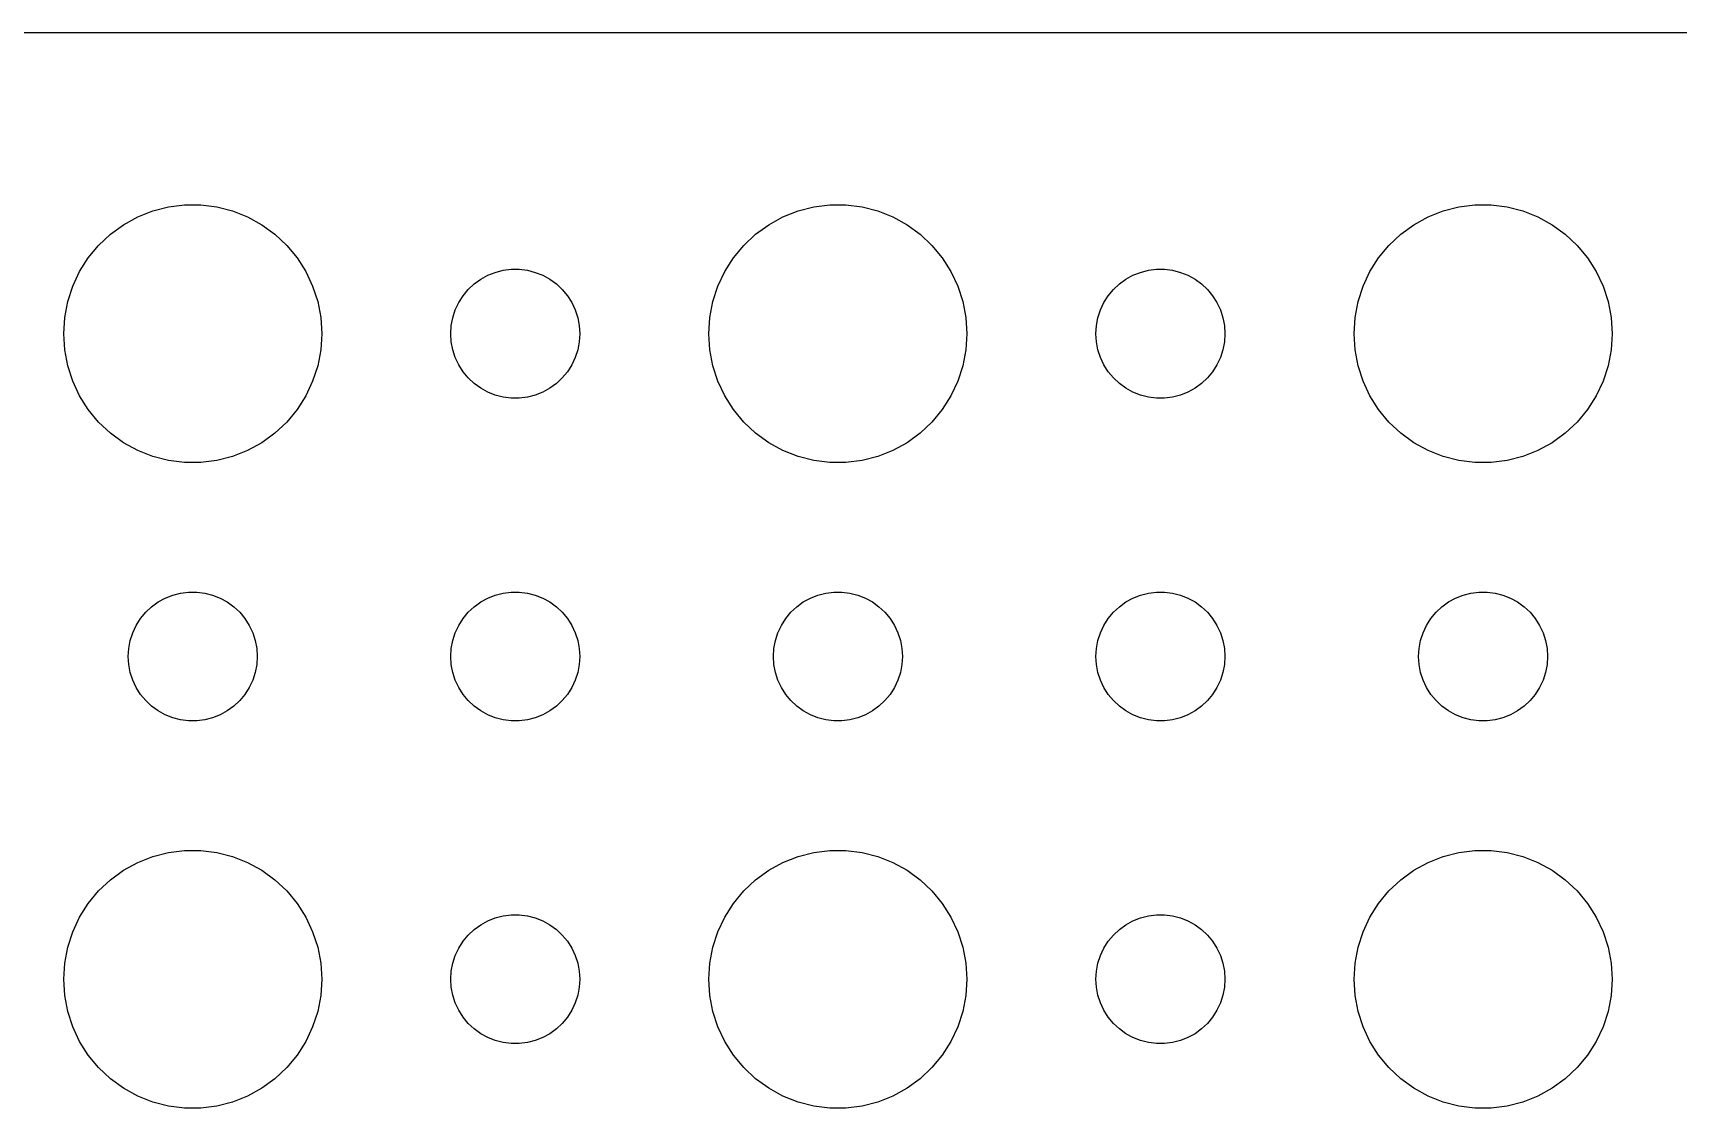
# Model space of a CAD drawing. Header units: metres. Extents: x -150 to 150, y -104 to 104.
# Drawn here: x -116.22 to -77.97, y 79.51 to 104.49 of the extents above; entities that cross this region are included whole.
import ezdxf

# ---------------------------------------------------------------- set-up
doc = ezdxf.new("R2010")
doc.units = ezdxf.units.M

msp = doc.modelspace()

# ---------------------------------------------------------------- linework, layer by layer
for p, q in [((144.814, 104.49), (-144.814, 104.49)), ((-113.777, 100.214), (-113.427, 100.353)), ((-113.427, 100.353), (-113.062, 100.447)), ((-113.062, 100.447), (-112.688, 100.494)), ((-112.688, 100.494), (-112.312, 100.494)), ((-112.312, 100.494), (-111.938, 100.447)), ((-111.938, 100.447), (-111.573, 100.353)), ((-111.573, 100.353), (-111.223, 100.214)), ((-98.7773, 100.214), (-98.427, 100.353)), ((-98.427, 100.353), (-98.0621, 100.447)), ((-98.0621, 100.447), (-97.6884, 100.494)), ((-97.6884, 100.494), (-97.3116, 100.494)), ((-97.3116, 100.494), (-96.9379, 100.447)), ((-96.9379, 100.447), (-96.573, 100.353)), ((-96.573, 100.353), (-96.2227, 100.214)), ((-83.7773, 100.214), (-83.427, 100.353)), ((-83.427, 100.353), (-83.0621, 100.447)), ((-83.0621, 100.447), (-82.6884, 100.494)), ((-82.6884, 100.494), (-82.3116, 100.494)), ((-82.3116, 100.494), (-81.9379, 100.447)), ((-81.9379, 100.447), (-81.573, 100.353)), ((-81.573, 100.353), (-81.2227, 100.214)), ((-114.412, 99.8115), (-114.107, 100.033)), ((-114.107, 100.033), (-113.777, 100.214)), ((-111.223, 100.214), (-110.893, 100.033)), ((-110.893, 100.033), (-110.588, 99.8115)), ((-99.4123, 99.8115), (-99.1075, 100.033)), ((-99.1075, 100.033), (-98.7773, 100.214)), ((-96.2227, 100.214), (-95.8925, 100.033)), ((-95.8925, 100.033), (-95.5877, 99.8115)), ((-84.4123, 99.8115), (-84.1075, 100.033)), ((-84.1075, 100.033), (-83.7773, 100.214)), ((-81.2227, 100.214), (-80.8925, 100.033)), ((-80.8925, 100.033), (-80.5877, 99.8115)), ((-114.927, 99.2634), (-114.687, 99.5536)), ((-114.687, 99.5536), (-114.412, 99.8115)), ((-110.588, 99.8115), (-110.313, 99.5536)), ((-110.313, 99.5536), (-110.073, 99.2634)), ((-99.927, 99.2634), (-99.6869, 99.5536)), ((-99.6869, 99.5536), (-99.4123, 99.8115)), ((-95.5877, 99.8115), (-95.3131, 99.5536)), ((-95.3131, 99.5536), (-95.073, 99.2634)), ((-84.927, 99.2634), (-84.6869, 99.5536)), ((-84.6869, 99.5536), (-84.4123, 99.8115)), ((-80.5877, 99.8115), (-80.3131, 99.5536)), ((-80.3131, 99.5536), (-80.073, 99.2634)), ((-115.129, 98.9453), (-114.927, 99.2634)), ((-110.073, 99.2634), (-109.871, 98.9453)), ((-100.129, 98.9453), (-99.927, 99.2634)), ((-95.073, 99.2634), (-94.8711, 98.9453)), ((-85.1289, 98.9453), (-84.927, 99.2634)), ((-80.073, 99.2634), (-79.8711, 98.9453)), ((-115.289, 98.6044), (-115.129, 98.9453)), ((-109.871, 98.9453), (-109.711, 98.6044)), ((-105.956, 98.6558), (-105.804, 98.7665)), ((-105.804, 98.7665), (-105.639, 98.8572)), ((-105.639, 98.8572), (-105.464, 98.9266)), ((-105.464, 98.9266), (-105.281, 98.9734)), ((-105.281, 98.9734), (-105.094, 98.997)), ((-105.094, 98.997), (-104.906, 98.997)), ((-104.906, 98.997), (-104.719, 98.9734)), ((-104.719, 98.9734), (-104.536, 98.9266)), ((-104.536, 98.9266), (-104.361, 98.8572)), ((-104.361, 98.8572), (-104.196, 98.7665)), ((-104.196, 98.7665), (-104.044, 98.6558)), ((-100.289, 98.6044), (-100.129, 98.9453)), ((-94.8711, 98.9453), (-94.7107, 98.6044)), ((-90.9561, 98.6558), (-90.8037, 98.7665)), ((-90.8037, 98.7665), (-90.6387, 98.8572)), ((-90.6387, 98.8572), (-90.4635, 98.9266)), ((-90.4635, 98.9266), (-90.2811, 98.9734)), ((-90.2811, 98.9734), (-90.0942, 98.997)), ((-90.0942, 98.997), (-89.9058, 98.997)), ((-89.9058, 98.997), (-89.7189, 98.9734)), ((-89.7189, 98.9734), (-89.5365, 98.9266)), ((-89.5365, 98.9266), (-89.3613, 98.8572)), ((-89.3613, 98.8572), (-89.1963, 98.7665)), ((-89.1963, 98.7665), (-89.0439, 98.6558)), ((-85.2893, 98.6044), (-85.1289, 98.9453)), ((-79.8711, 98.9453), (-79.7107, 98.6044)), ((-115.406, 98.2461), (-115.289, 98.6044)), ((-109.711, 98.6044), (-109.594, 98.2461)), ((-106.314, 98.2226), (-106.214, 98.3817)), ((-106.214, 98.3817), (-106.093, 98.5268)), ((-106.093, 98.5268), (-105.956, 98.6558)), ((-104.044, 98.6558), (-103.907, 98.5268)), ((-103.907, 98.5268), (-103.786, 98.3817)), ((-103.786, 98.3817), (-103.686, 98.2226)), ((-100.406, 98.2461), (-100.289, 98.6044)), ((-94.7107, 98.6044), (-94.5943, 98.2461)), ((-91.3145, 98.2226), (-91.2135, 98.3817)), ((-91.2135, 98.3817), (-91.0934, 98.5268)), ((-91.0934, 98.5268), (-90.9561, 98.6558)), ((-89.0439, 98.6558), (-88.9065, 98.5268)), ((-88.9065, 98.5268), (-88.7865, 98.3817)), ((-88.7865, 98.3817), (-88.6855, 98.2226)), ((-85.4057, 98.2461), (-85.2893, 98.6044)), ((-79.7107, 98.6044), (-79.5943, 98.2461)), ((-115.476, 97.876), (-115.406, 98.2461)), ((-109.594, 98.2461), (-109.524, 97.876)), ((-106.453, 97.873), (-106.395, 98.0522)), ((-106.395, 98.0522), (-106.314, 98.2226)), ((-103.686, 98.2226), (-103.605, 98.0522)), ((-103.605, 98.0522), (-103.547, 97.873)), ((-100.476, 97.876), (-100.406, 98.2461)), ((-94.5943, 98.2461), (-94.5237, 97.876)), ((-91.4529, 97.873), (-91.3947, 98.0522)), ((-91.3947, 98.0522), (-91.3145, 98.2226)), ((-88.6855, 98.2226), (-88.6053, 98.0522)), ((-88.6053, 98.0522), (-88.5471, 97.873)), ((-85.4763, 97.876), (-85.4057, 98.2461)), ((-79.5943, 98.2461), (-79.5237, 97.876)), ((-115.5, 97.5), (-115.476, 97.876)), ((-109.524, 97.876), (-109.5, 97.5)), ((-106.5, 97.5), (-106.488, 97.688)), ((-106.488, 97.688), (-106.453, 97.873)), ((-103.547, 97.873), (-103.512, 97.688)), ((-103.512, 97.688), (-103.5, 97.5)), ((-100.5, 97.5), (-100.476, 97.876)), ((-94.5237, 97.876), (-94.5, 97.5)), ((-91.5, 97.5), (-91.4882, 97.688)), ((-91.4882, 97.688), (-91.4529, 97.873)), ((-88.5471, 97.873), (-88.5118, 97.688)), ((-88.5118, 97.688), (-88.5, 97.5)), ((-85.5, 97.5), (-85.4763, 97.876)), ((-79.5237, 97.876), (-79.5, 97.5)), ((-115.476, 97.124), (-115.5, 97.5)), ((-109.5, 97.5), (-109.524, 97.124)), ((-106.488, 97.312), (-106.5, 97.5)), ((-106.453, 97.127), (-106.488, 97.312)), ((-103.512, 97.312), (-103.547, 97.127)), ((-103.5, 97.5), (-103.512, 97.312)), ((-100.476, 97.124), (-100.5, 97.5)), ((-94.5, 97.5), (-94.5237, 97.124)), ((-91.4882, 97.312), (-91.5, 97.5)), ((-91.4529, 97.127), (-91.4882, 97.312)), ((-88.5118, 97.312), (-88.5471, 97.127)), ((-88.5, 97.5), (-88.5118, 97.312)), ((-85.4763, 97.124), (-85.5, 97.5)), ((-79.5, 97.5), (-79.5237, 97.124)), ((-115.406, 96.7539), (-115.476, 97.124)), ((-109.524, 97.124), (-109.594, 96.7539)), ((-106.395, 96.9478), (-106.453, 97.127)), ((-106.314, 96.7774), (-106.395, 96.9478)), ((-106.214, 96.6183), (-106.314, 96.7774)), ((-103.686, 96.7774), (-103.786, 96.6183)), ((-103.605, 96.9478), (-103.686, 96.7774)), ((-103.547, 97.127), (-103.605, 96.9478)), ((-100.406, 96.7539), (-100.476, 97.124)), ((-94.5237, 97.124), (-94.5943, 96.7539)), ((-91.3947, 96.9478), (-91.4529, 97.127)), ((-91.3145, 96.7774), (-91.3947, 96.9478)), ((-91.2135, 96.6183), (-91.3145, 96.7774)), ((-88.6855, 96.7774), (-88.7865, 96.6183)), ((-88.6053, 96.9478), (-88.6855, 96.7774)), ((-88.5471, 97.127), (-88.6053, 96.9478)), ((-85.4057, 96.7539), (-85.4763, 97.124)), ((-79.5237, 97.124), (-79.5943, 96.7539)), ((-115.289, 96.3956), (-115.406, 96.7539)), ((-115.129, 96.0547), (-115.289, 96.3956)), ((-109.711, 96.3956), (-109.871, 96.0547)), ((-109.594, 96.7539), (-109.711, 96.3956)), ((-106.093, 96.4732), (-106.214, 96.6183)), ((-105.956, 96.3442), (-106.093, 96.4732)), ((-103.907, 96.4732), (-104.044, 96.3442)), ((-103.786, 96.6183), (-103.907, 96.4732)), ((-100.289, 96.3956), (-100.406, 96.7539)), ((-100.129, 96.0547), (-100.289, 96.3956)), ((-94.7107, 96.3956), (-94.8711, 96.0547)), ((-94.5943, 96.7539), (-94.7107, 96.3956)), ((-91.0934, 96.4732), (-91.2135, 96.6183)), ((-90.9561, 96.3442), (-91.0934, 96.4732)), ((-88.9065, 96.4732), (-89.0439, 96.3442)), ((-88.7865, 96.6183), (-88.9065, 96.4732)), ((-85.2893, 96.3956), (-85.4057, 96.7539)), ((-85.1289, 96.0547), (-85.2893, 96.3956)), ((-79.7107, 96.3956), (-79.8711, 96.0547)), ((-79.5943, 96.7539), (-79.7107, 96.3956)), ((-114.927, 95.7366), (-115.129, 96.0547)), ((-109.871, 96.0547), (-110.073, 95.7366)), ((-105.804, 96.2335), (-105.956, 96.3442)), ((-105.639, 96.1428), (-105.804, 96.2335)), ((-105.464, 96.0734), (-105.639, 96.1428)), ((-105.281, 96.0266), (-105.464, 96.0734)), ((-105.094, 96.003), (-105.281, 96.0266)), ((-104.719, 96.0266), (-104.906, 96.003)), ((-104.536, 96.0734), (-104.719, 96.0266)), ((-104.361, 96.1428), (-104.536, 96.0734)), ((-104.196, 96.2335), (-104.361, 96.1428)), ((-104.044, 96.3442), (-104.196, 96.2335)), ((-99.927, 95.7366), (-100.129, 96.0547)), ((-94.8711, 96.0547), (-95.073, 95.7366)), ((-90.8037, 96.2335), (-90.9561, 96.3442)), ((-90.6387, 96.1428), (-90.8037, 96.2335)), ((-90.4635, 96.0734), (-90.6387, 96.1428)), ((-90.2811, 96.0266), (-90.4635, 96.0734)), ((-90.0942, 96.003), (-90.2811, 96.0266)), ((-89.7189, 96.0266), (-89.9058, 96.003)), ((-89.5365, 96.0734), (-89.7189, 96.0266)), ((-89.3613, 96.1428), (-89.5365, 96.0734)), ((-89.1963, 96.2335), (-89.3613, 96.1428)), ((-89.0439, 96.3442), (-89.1963, 96.2335)), ((-84.927, 95.7366), (-85.1289, 96.0547)), ((-79.8711, 96.0547), (-80.073, 95.7366)), ((-114.687, 95.4464), (-114.927, 95.7366)), ((-110.073, 95.7366), (-110.313, 95.4464)), ((-104.906, 96.003), (-105.094, 96.003)), ((-99.6869, 95.4464), (-99.927, 95.7366)), ((-95.073, 95.7366), (-95.3131, 95.4464)), ((-89.9058, 96.003), (-90.0942, 96.003)), ((-84.6869, 95.4464), (-84.927, 95.7366)), ((-80.073, 95.7366), (-80.3131, 95.4464)), ((-114.412, 95.1885), (-114.687, 95.4464)), ((-110.313, 95.4464), (-110.588, 95.1885)), ((-99.4123, 95.1885), (-99.6869, 95.4464)), ((-95.3131, 95.4464), (-95.5877, 95.1885)), ((-84.4123, 95.1885), (-84.6869, 95.4464)), ((-80.3131, 95.4464), (-80.5877, 95.1885)), ((-114.107, 94.967), (-114.412, 95.1885)), ((-113.777, 94.7855), (-114.107, 94.967)), ((-110.893, 94.967), (-111.223, 94.7855)), ((-110.588, 95.1885), (-110.893, 94.967)), ((-99.1075, 94.967), (-99.4123, 95.1885)), ((-98.7773, 94.7855), (-99.1075, 94.967)), ((-95.8925, 94.967), (-96.2227, 94.7855)), ((-95.5877, 95.1885), (-95.8925, 94.967)), ((-84.1075, 94.967), (-84.4123, 95.1885)), ((-83.7773, 94.7855), (-84.1075, 94.967)), ((-80.8925, 94.967), (-81.2227, 94.7855)), ((-80.5877, 95.1885), (-80.8925, 94.967)), ((-113.427, 94.6468), (-113.777, 94.7855)), ((-113.062, 94.5531), (-113.427, 94.6468)), ((-112.688, 94.5059), (-113.062, 94.5531)), ((-112.312, 94.5059), (-112.688, 94.5059)), ((-111.938, 94.5531), (-112.312, 94.5059)), ((-111.573, 94.6468), (-111.938, 94.5531)), ((-111.223, 94.7855), (-111.573, 94.6468)), ((-98.427, 94.6468), (-98.7773, 94.7855)), ((-98.0621, 94.5531), (-98.427, 94.6468)), ((-97.6884, 94.5059), (-98.0621, 94.5531)), ((-97.3116, 94.5059), (-97.6884, 94.5059)), ((-96.9379, 94.5531), (-97.3116, 94.5059)), ((-96.573, 94.6468), (-96.9379, 94.5531)), ((-96.2227, 94.7855), (-96.573, 94.6468)), ((-83.427, 94.6468), (-83.7773, 94.7855)), ((-83.0621, 94.5531), (-83.427, 94.6468)), ((-82.6884, 94.5059), (-83.0621, 94.5531)), ((-82.3116, 94.5059), (-82.6884, 94.5059)), ((-81.9379, 94.5531), (-82.3116, 94.5059)), ((-81.573, 94.6468), (-81.9379, 94.5531)), ((-81.2227, 94.7855), (-81.573, 94.6468)), ((-113.139, 91.3572), (-112.964, 91.4266)), ((-112.964, 91.4266), (-112.781, 91.4734)), ((-112.781, 91.4734), (-112.594, 91.497)), ((-112.594, 91.497), (-112.406, 91.497)), ((-112.406, 91.497), (-112.219, 91.4734)), ((-112.219, 91.4734), (-112.036, 91.4266)), ((-112.036, 91.4266), (-111.861, 91.3572)), ((-105.639, 91.3572), (-105.464, 91.4266)), ((-105.464, 91.4266), (-105.281, 91.4734)), ((-105.281, 91.4734), (-105.094, 91.497)), ((-105.094, 91.497), (-104.906, 91.497)), ((-104.906, 91.497), (-104.719, 91.4734)), ((-104.719, 91.4734), (-104.536, 91.4266)), ((-104.536, 91.4266), (-104.361, 91.3572)), ((-98.1387, 91.3572), (-97.9635, 91.4266)), ((-97.9635, 91.4266), (-97.7811, 91.4734)), ((-97.7811, 91.4734), (-97.5942, 91.497)), ((-97.5942, 91.497), (-97.4058, 91.497)), ((-97.4058, 91.497), (-97.2189, 91.4734)), ((-97.2189, 91.4734), (-97.0365, 91.4266)), ((-97.0365, 91.4266), (-96.8613, 91.3572)), ((-90.6387, 91.3572), (-90.4635, 91.4266)), ((-90.4635, 91.4266), (-90.2811, 91.4734)), ((-90.2811, 91.4734), (-90.0942, 91.497)), ((-90.0942, 91.497), (-89.9058, 91.497)), ((-89.9058, 91.497), (-89.7189, 91.4734)), ((-89.7189, 91.4734), (-89.5365, 91.4266)), ((-89.5365, 91.4266), (-89.3613, 91.3572)), ((-83.1387, 91.3572), (-82.9635, 91.4266)), ((-82.9635, 91.4266), (-82.7811, 91.4734)), ((-82.7811, 91.4734), (-82.5942, 91.497)), ((-82.5942, 91.497), (-82.4058, 91.497)), ((-82.4058, 91.497), (-82.2189, 91.4734)), ((-82.2189, 91.4734), (-82.0365, 91.4266)), ((-82.0365, 91.4266), (-81.8613, 91.3572)), ((-113.593, 91.0268), (-113.456, 91.1558)), ((-113.456, 91.1558), (-113.304, 91.2665)), ((-113.304, 91.2665), (-113.139, 91.3572)), ((-111.861, 91.3572), (-111.696, 91.2665)), ((-111.696, 91.2665), (-111.544, 91.1558)), ((-111.544, 91.1558), (-111.407, 91.0268)), ((-106.093, 91.0268), (-105.956, 91.1558)), ((-105.956, 91.1558), (-105.804, 91.2665)), ((-105.804, 91.2665), (-105.639, 91.3572)), ((-104.361, 91.3572), (-104.196, 91.2665)), ((-104.196, 91.2665), (-104.044, 91.1558)), ((-104.044, 91.1558), (-103.907, 91.0268)), ((-98.5934, 91.0268), (-98.4561, 91.1558)), ((-98.4561, 91.1558), (-98.3037, 91.2665)), ((-98.3037, 91.2665), (-98.1387, 91.3572)), ((-96.8613, 91.3572), (-96.6963, 91.2665)), ((-96.6963, 91.2665), (-96.5439, 91.1558)), ((-96.5439, 91.1558), (-96.4065, 91.0268)), ((-91.0934, 91.0268), (-90.9561, 91.1558)), ((-90.9561, 91.1558), (-90.8037, 91.2665)), ((-90.8037, 91.2665), (-90.6387, 91.3572)), ((-89.3613, 91.3572), (-89.1963, 91.2665)), ((-89.1963, 91.2665), (-89.0439, 91.1558)), ((-89.0439, 91.1558), (-88.9065, 91.0268)), ((-83.5934, 91.0268), (-83.4561, 91.1558)), ((-83.4561, 91.1558), (-83.3037, 91.2665)), ((-83.3037, 91.2665), (-83.1387, 91.3572)), ((-81.8613, 91.3572), (-81.6963, 91.2665)), ((-81.6963, 91.2665), (-81.5439, 91.1558)), ((-81.5439, 91.1558), (-81.4065, 91.0268)), ((-113.895, 90.5522), (-113.814, 90.7226)), ((-113.814, 90.7226), (-113.714, 90.8817)), ((-113.714, 90.8817), (-113.593, 91.0268)), ((-111.407, 91.0268), (-111.286, 90.8817)), ((-111.286, 90.8817), (-111.186, 90.7226)), ((-111.186, 90.7226), (-111.105, 90.5522)), ((-106.395, 90.5522), (-106.314, 90.7226)), ((-106.314, 90.7226), (-106.214, 90.8817)), ((-106.214, 90.8817), (-106.093, 91.0268)), ((-103.907, 91.0268), (-103.786, 90.8817)), ((-103.786, 90.8817), (-103.686, 90.7226)), ((-103.686, 90.7226), (-103.605, 90.5522)), ((-98.8947, 90.5522), (-98.8145, 90.7226)), ((-98.8145, 90.7226), (-98.7135, 90.8817)), ((-98.7135, 90.8817), (-98.5934, 91.0268)), ((-96.4065, 91.0268), (-96.2865, 90.8817)), ((-96.2865, 90.8817), (-96.1855, 90.7226)), ((-96.1855, 90.7226), (-96.1053, 90.5522)), ((-91.3947, 90.5522), (-91.3145, 90.7226)), ((-91.3145, 90.7226), (-91.2135, 90.8817)), ((-91.2135, 90.8817), (-91.0934, 91.0268)), ((-88.9065, 91.0268), (-88.7865, 90.8817)), ((-88.7865, 90.8817), (-88.6855, 90.7226)), ((-88.6855, 90.7226), (-88.6053, 90.5522)), ((-83.8947, 90.5522), (-83.8145, 90.7226)), ((-83.8145, 90.7226), (-83.7135, 90.8817)), ((-83.7135, 90.8817), (-83.5934, 91.0268)), ((-81.4065, 91.0268), (-81.2865, 90.8817)), ((-81.2865, 90.8817), (-81.1855, 90.7226)), ((-81.1855, 90.7226), (-81.1053, 90.5522)), ((-113.988, 90.188), (-113.953, 90.373)), ((-113.953, 90.373), (-113.895, 90.5522)), ((-111.105, 90.5522), (-111.047, 90.373)), ((-111.047, 90.373), (-111.012, 90.188)), ((-106.488, 90.188), (-106.453, 90.373)), ((-106.453, 90.373), (-106.395, 90.5522)), ((-103.605, 90.5522), (-103.547, 90.373)), ((-103.547, 90.373), (-103.512, 90.188)), ((-98.9882, 90.188), (-98.9529, 90.373)), ((-98.9529, 90.373), (-98.8947, 90.5522)), ((-96.1053, 90.5522), (-96.0471, 90.373)), ((-96.0471, 90.373), (-96.0118, 90.188)), ((-91.4882, 90.188), (-91.4529, 90.373)), ((-91.4529, 90.373), (-91.3947, 90.5522)), ((-88.6053, 90.5522), (-88.5471, 90.373)), ((-88.5471, 90.373), (-88.5118, 90.188)), ((-83.9882, 90.188), (-83.9529, 90.373)), ((-83.9529, 90.373), (-83.8947, 90.5522)), ((-81.1053, 90.5522), (-81.0471, 90.373)), ((-81.0471, 90.373), (-81.0118, 90.188)), ((-114, 90), (-113.988, 90.188)), ((-113.988, 89.812), (-114, 90)), ((-111.012, 90.188), (-111, 90)), ((-111, 90), (-111.012, 89.812)), ((-106.5, 90), (-106.488, 90.188)), ((-106.488, 89.812), (-106.5, 90)), ((-103.512, 90.188), (-103.5, 90)), ((-103.5, 90), (-103.512, 89.812)), ((-99, 90), (-98.9882, 90.188)), ((-98.9882, 89.812), (-99, 90)), ((-96.0118, 90.188), (-96, 90)), ((-96, 90), (-96.0118, 89.812)), ((-91.5, 90), (-91.4882, 90.188)), ((-91.4882, 89.812), (-91.5, 90)), ((-88.5118, 90.188), (-88.5, 90)), ((-88.5, 90), (-88.5118, 89.812)), ((-84, 90), (-83.9882, 90.188)), ((-83.9882, 89.812), (-84, 90)), ((-81.0118, 90.188), (-81, 90)), ((-81, 90), (-81.0118, 89.812)), ((-113.953, 89.627), (-113.988, 89.812)), ((-113.895, 89.4478), (-113.953, 89.627)), ((-111.047, 89.627), (-111.105, 89.4478)), ((-111.012, 89.812), (-111.047, 89.627)), ((-106.453, 89.627), (-106.488, 89.812)), ((-106.395, 89.4478), (-106.453, 89.627)), ((-103.547, 89.627), (-103.605, 89.4478)), ((-103.512, 89.812), (-103.547, 89.627)), ((-98.9529, 89.627), (-98.9882, 89.812)), ((-98.8947, 89.4478), (-98.9529, 89.627)), ((-96.0471, 89.627), (-96.1053, 89.4478)), ((-96.0118, 89.812), (-96.0471, 89.627)), ((-91.4529, 89.627), (-91.4882, 89.812)), ((-91.3947, 89.4478), (-91.4529, 89.627)), ((-88.5471, 89.627), (-88.6053, 89.4478)), ((-88.5118, 89.812), (-88.5471, 89.627)), ((-83.9529, 89.627), (-83.9882, 89.812)), ((-83.8947, 89.4478), (-83.9529, 89.627)), ((-81.0471, 89.627), (-81.1053, 89.4478)), ((-81.0118, 89.812), (-81.0471, 89.627)), ((-113.814, 89.2774), (-113.895, 89.4478)), ((-113.714, 89.1183), (-113.814, 89.2774)), ((-111.186, 89.2774), (-111.286, 89.1183)), ((-111.105, 89.4478), (-111.186, 89.2774)), ((-106.314, 89.2774), (-106.395, 89.4478)), ((-106.214, 89.1183), (-106.314, 89.2774)), ((-103.686, 89.2774), (-103.786, 89.1183)), ((-103.605, 89.4478), (-103.686, 89.2774)), ((-98.8145, 89.2774), (-98.8947, 89.4478)), ((-98.7135, 89.1183), (-98.8145, 89.2774)), ((-96.1855, 89.2774), (-96.2865, 89.1183)), ((-96.1053, 89.4478), (-96.1855, 89.2774)), ((-91.3145, 89.2774), (-91.3947, 89.4478)), ((-91.2135, 89.1183), (-91.3145, 89.2774)), ((-88.6855, 89.2774), (-88.7865, 89.1183)), ((-88.6053, 89.4478), (-88.6855, 89.2774)), ((-83.8145, 89.2774), (-83.8947, 89.4478)), ((-83.7135, 89.1183), (-83.8145, 89.2774)), ((-81.1855, 89.2774), (-81.2865, 89.1183)), ((-81.1053, 89.4478), (-81.1855, 89.2774)), ((-113.593, 88.9732), (-113.714, 89.1183)), ((-113.456, 88.8442), (-113.593, 88.9732)), ((-113.304, 88.7335), (-113.456, 88.8442)), ((-111.544, 88.8442), (-111.696, 88.7335)), ((-111.407, 88.9732), (-111.544, 88.8442)), ((-111.286, 89.1183), (-111.407, 88.9732)), ((-106.093, 88.9732), (-106.214, 89.1183)), ((-105.956, 88.8442), (-106.093, 88.9732)), ((-105.804, 88.7335), (-105.956, 88.8442)), ((-104.044, 88.8442), (-104.196, 88.7335)), ((-103.907, 88.9732), (-104.044, 88.8442)), ((-103.786, 89.1183), (-103.907, 88.9732)), ((-98.5934, 88.9732), (-98.7135, 89.1183)), ((-98.4561, 88.8442), (-98.5934, 88.9732)), ((-98.3037, 88.7335), (-98.4561, 88.8442)), ((-96.5439, 88.8442), (-96.6963, 88.7335)), ((-96.4065, 88.9732), (-96.5439, 88.8442)), ((-96.2865, 89.1183), (-96.4065, 88.9732)), ((-91.0934, 88.9732), (-91.2135, 89.1183)), ((-90.9561, 88.8442), (-91.0934, 88.9732)), ((-90.8037, 88.7335), (-90.9561, 88.8442)), ((-89.0439, 88.8442), (-89.1963, 88.7335)), ((-88.9065, 88.9732), (-89.0439, 88.8442)), ((-88.7865, 89.1183), (-88.9065, 88.9732)), ((-83.5934, 88.9732), (-83.7135, 89.1183)), ((-83.4561, 88.8442), (-83.5934, 88.9732)), ((-83.3037, 88.7335), (-83.4561, 88.8442)), ((-81.5439, 88.8442), (-81.6963, 88.7335)), ((-81.4065, 88.9732), (-81.5439, 88.8442)), ((-81.2865, 89.1183), (-81.4065, 88.9732)), ((-113.139, 88.6428), (-113.304, 88.7335)), ((-112.964, 88.5734), (-113.139, 88.6428)), ((-112.781, 88.5266), (-112.964, 88.5734)), ((-112.594, 88.503), (-112.781, 88.5266)), ((-112.406, 88.503), (-112.594, 88.503)), ((-112.219, 88.5266), (-112.406, 88.503)), ((-112.036, 88.5734), (-112.219, 88.5266)), ((-111.861, 88.6428), (-112.036, 88.5734)), ((-111.696, 88.7335), (-111.861, 88.6428)), ((-105.639, 88.6428), (-105.804, 88.7335)), ((-105.464, 88.5734), (-105.639, 88.6428)), ((-105.281, 88.5266), (-105.464, 88.5734)), ((-105.094, 88.503), (-105.281, 88.5266)), ((-104.906, 88.503), (-105.094, 88.503)), ((-104.719, 88.5266), (-104.906, 88.503)), ((-104.536, 88.5734), (-104.719, 88.5266)), ((-104.361, 88.6428), (-104.536, 88.5734)), ((-104.196, 88.7335), (-104.361, 88.6428)), ((-98.1387, 88.6428), (-98.3037, 88.7335)), ((-97.9635, 88.5734), (-98.1387, 88.6428)), ((-97.7811, 88.5266), (-97.9635, 88.5734)), ((-97.5942, 88.503), (-97.7811, 88.5266)), ((-97.4058, 88.503), (-97.5942, 88.503)), ((-97.2189, 88.5266), (-97.4058, 88.503)), ((-97.0365, 88.5734), (-97.2189, 88.5266)), ((-96.8613, 88.6428), (-97.0365, 88.5734)), ((-96.6963, 88.7335), (-96.8613, 88.6428)), ((-90.6387, 88.6428), (-90.8037, 88.7335)), ((-90.4635, 88.5734), (-90.6387, 88.6428)), ((-90.2811, 88.5266), (-90.4635, 88.5734)), ((-90.0942, 88.503), (-90.2811, 88.5266)), ((-89.9058, 88.503), (-90.0942, 88.503)), ((-89.7189, 88.5266), (-89.9058, 88.503)), ((-89.5365, 88.5734), (-89.7189, 88.5266)), ((-89.3613, 88.6428), (-89.5365, 88.5734)), ((-89.1963, 88.7335), (-89.3613, 88.6428)), ((-83.1387, 88.6428), (-83.3037, 88.7335)), ((-82.9635, 88.5734), (-83.1387, 88.6428)), ((-82.7811, 88.5266), (-82.9635, 88.5734)), ((-82.5942, 88.503), (-82.7811, 88.5266)), ((-82.4058, 88.503), (-82.5942, 88.503)), ((-82.2189, 88.5266), (-82.4058, 88.503)), ((-82.0365, 88.5734), (-82.2189, 88.5266)), ((-81.8613, 88.6428), (-82.0365, 88.5734)), ((-81.6963, 88.7335), (-81.8613, 88.6428)), ((-113.777, 85.2145), (-113.427, 85.3532)), ((-113.427, 85.3532), (-113.062, 85.4469)), ((-113.062, 85.4469), (-112.688, 85.4941)), ((-112.688, 85.4941), (-112.312, 85.4941)), ((-112.312, 85.4941), (-111.938, 85.4469)), ((-111.938, 85.4469), (-111.573, 85.3532)), ((-111.573, 85.3532), (-111.223, 85.2145)), ((-98.7773, 85.2145), (-98.427, 85.3532)), ((-98.427, 85.3532), (-98.0621, 85.4469)), ((-98.0621, 85.4469), (-97.6884, 85.4941)), ((-97.6884, 85.4941), (-97.3116, 85.4941)), ((-97.3116, 85.4941), (-96.9379, 85.4469)), ((-96.9379, 85.4469), (-96.573, 85.3532)), ((-96.573, 85.3532), (-96.2227, 85.2145)), ((-83.7773, 85.2145), (-83.427, 85.3532)), ((-83.427, 85.3532), (-83.0621, 85.4469)), ((-83.0621, 85.4469), (-82.6884, 85.4941)), ((-82.6884, 85.4941), (-82.3116, 85.4941)), ((-82.3116, 85.4941), (-81.9379, 85.4469)), ((-81.9379, 85.4469), (-81.573, 85.3532)), ((-81.573, 85.3532), (-81.2227, 85.2145)), ((-114.412, 84.8115), (-114.107, 85.033)), ((-114.107, 85.033), (-113.777, 85.2145)), ((-111.223, 85.2145), (-110.893, 85.033)), ((-110.893, 85.033), (-110.588, 84.8115)), ((-99.4123, 84.8115), (-99.1075, 85.033)), ((-99.1075, 85.033), (-98.7773, 85.2145)), ((-96.2227, 85.2145), (-95.8925, 85.033)), ((-95.8925, 85.033), (-95.5877, 84.8115)), ((-84.4123, 84.8115), (-84.1075, 85.033)), ((-84.1075, 85.033), (-83.7773, 85.2145)), ((-81.2227, 85.2145), (-80.8925, 85.033)), ((-80.8925, 85.033), (-80.5877, 84.8115)), ((-114.927, 84.2634), (-114.687, 84.5536)), ((-114.687, 84.5536), (-114.412, 84.8115)), ((-110.588, 84.8115), (-110.313, 84.5536)), ((-110.313, 84.5536), (-110.073, 84.2634)), ((-99.927, 84.2634), (-99.6869, 84.5536)), ((-99.6869, 84.5536), (-99.4123, 84.8115)), ((-95.5877, 84.8115), (-95.3131, 84.5536)), ((-95.3131, 84.5536), (-95.073, 84.2634)), ((-84.927, 84.2634), (-84.6869, 84.5536)), ((-84.6869, 84.5536), (-84.4123, 84.8115)), ((-80.5877, 84.8115), (-80.3131, 84.5536)), ((-80.3131, 84.5536), (-80.073, 84.2634)), ((-115.129, 83.9453), (-114.927, 84.2634)), ((-110.073, 84.2634), (-109.871, 83.9453)), ((-100.129, 83.9453), (-99.927, 84.2634)), ((-95.073, 84.2634), (-94.8711, 83.9453)), ((-85.1289, 83.9453), (-84.927, 84.2634)), ((-80.073, 84.2634), (-79.8711, 83.9453)), ((-115.289, 83.6044), (-115.129, 83.9453)), ((-109.871, 83.9453), (-109.711, 83.6044)), ((-105.804, 83.7665), (-105.639, 83.8572)), ((-105.639, 83.8572), (-105.464, 83.9266)), ((-105.464, 83.9266), (-105.281, 83.9734)), ((-105.281, 83.9734), (-105.094, 83.997)), ((-105.094, 83.997), (-104.906, 83.997)), ((-104.906, 83.997), (-104.719, 83.9734)), ((-104.719, 83.9734), (-104.536, 83.9266)), ((-104.536, 83.9266), (-104.361, 83.8572)), ((-104.361, 83.8572), (-104.196, 83.7665)), ((-100.289, 83.6044), (-100.129, 83.9453)), ((-94.8711, 83.9453), (-94.7107, 83.6044)), ((-90.8037, 83.7665), (-90.6387, 83.8572)), ((-90.6387, 83.8572), (-90.4635, 83.9266)), ((-90.4635, 83.9266), (-90.2811, 83.9734)), ((-90.2811, 83.9734), (-90.0942, 83.997)), ((-90.0942, 83.997), (-89.9058, 83.997)), ((-89.9058, 83.997), (-89.7189, 83.9734)), ((-89.7189, 83.9734), (-89.5365, 83.9266)), ((-89.5365, 83.9266), (-89.3613, 83.8572)), ((-89.3613, 83.8572), (-89.1963, 83.7665)), ((-85.2893, 83.6044), (-85.1289, 83.9453)), ((-79.8711, 83.9453), (-79.7107, 83.6044)), ((-115.406, 83.2461), (-115.289, 83.6044)), ((-109.711, 83.6044), (-109.594, 83.2461)), ((-106.214, 83.3817), (-106.093, 83.5268)), ((-106.093, 83.5268), (-105.956, 83.6558)), ((-105.956, 83.6558), (-105.804, 83.7665)), ((-104.196, 83.7665), (-104.044, 83.6558)), ((-104.044, 83.6558), (-103.907, 83.5268)), ((-103.907, 83.5268), (-103.786, 83.3817)), ((-100.406, 83.2461), (-100.289, 83.6044)), ((-94.7107, 83.6044), (-94.5943, 83.2461)), ((-91.2135, 83.3817), (-91.0934, 83.5268)), ((-91.0934, 83.5268), (-90.9561, 83.6558)), ((-90.9561, 83.6558), (-90.8037, 83.7665)), ((-89.1963, 83.7665), (-89.0439, 83.6558)), ((-89.0439, 83.6558), (-88.9065, 83.5268)), ((-88.9065, 83.5268), (-88.7865, 83.3817)), ((-85.4057, 83.2461), (-85.2893, 83.6044)), ((-79.7107, 83.6044), (-79.5943, 83.2461)), ((-115.476, 82.876), (-115.406, 83.2461)), ((-109.594, 83.2461), (-109.524, 82.876)), ((-106.453, 82.873), (-106.395, 83.0522)), ((-106.395, 83.0522), (-106.314, 83.2226)), ((-106.314, 83.2226), (-106.214, 83.3817)), ((-103.786, 83.3817), (-103.686, 83.2226)), ((-103.686, 83.2226), (-103.605, 83.0522)), ((-103.605, 83.0522), (-103.547, 82.873)), ((-100.476, 82.876), (-100.406, 83.2461)), ((-94.5943, 83.2461), (-94.5237, 82.876)), ((-91.4529, 82.873), (-91.3947, 83.0522)), ((-91.3947, 83.0522), (-91.3145, 83.2226)), ((-91.3145, 83.2226), (-91.2135, 83.3817)), ((-88.7865, 83.3817), (-88.6855, 83.2226)), ((-88.6855, 83.2226), (-88.6053, 83.0522)), ((-88.6053, 83.0522), (-88.5471, 82.873)), ((-85.4763, 82.876), (-85.4057, 83.2461)), ((-79.5943, 83.2461), (-79.5237, 82.876)), ((-115.5, 82.5), (-115.476, 82.876)), ((-109.524, 82.876), (-109.5, 82.5)), ((-106.5, 82.5), (-106.488, 82.688)), ((-106.488, 82.688), (-106.453, 82.873)), ((-103.547, 82.873), (-103.512, 82.688)), ((-103.512, 82.688), (-103.5, 82.5)), ((-100.5, 82.5), (-100.476, 82.876)), ((-94.5237, 82.876), (-94.5, 82.5)), ((-91.5, 82.5), (-91.4882, 82.688)), ((-91.4882, 82.688), (-91.4529, 82.873)), ((-88.5471, 82.873), (-88.5118, 82.688)), ((-88.5118, 82.688), (-88.5, 82.5)), ((-85.5, 82.5), (-85.4763, 82.876)), ((-79.5237, 82.876), (-79.5, 82.5)), ((-115.476, 82.124), (-115.5, 82.5)), ((-109.5, 82.5), (-109.524, 82.124)), ((-106.488, 82.312), (-106.5, 82.5)), ((-106.453, 82.127), (-106.488, 82.312)), ((-103.512, 82.312), (-103.547, 82.127)), ((-103.5, 82.5), (-103.512, 82.312)), ((-100.476, 82.124), (-100.5, 82.5)), ((-94.5, 82.5), (-94.5237, 82.124)), ((-91.4882, 82.312), (-91.5, 82.5)), ((-91.4529, 82.127), (-91.4882, 82.312)), ((-88.5118, 82.312), (-88.5471, 82.127)), ((-88.5, 82.5), (-88.5118, 82.312)), ((-85.4763, 82.124), (-85.5, 82.5)), ((-79.5, 82.5), (-79.5237, 82.124)), ((-115.406, 81.7539), (-115.476, 82.124)), ((-109.524, 82.124), (-109.594, 81.7539)), ((-106.395, 81.9478), (-106.453, 82.127)), ((-106.314, 81.7774), (-106.395, 81.9478)), ((-103.605, 81.9478), (-103.686, 81.7774)), ((-103.547, 82.127), (-103.605, 81.9478)), ((-100.406, 81.7539), (-100.476, 82.124)), ((-94.5237, 82.124), (-94.5943, 81.7539)), ((-91.3947, 81.9478), (-91.4529, 82.127)), ((-91.3145, 81.7774), (-91.3947, 81.9478)), ((-88.6053, 81.9478), (-88.6855, 81.7774)), ((-88.5471, 82.127), (-88.6053, 81.9478)), ((-85.4057, 81.7539), (-85.4763, 82.124)), ((-79.5237, 82.124), (-79.5943, 81.7539)), ((-115.289, 81.3956), (-115.406, 81.7539)), ((-109.594, 81.7539), (-109.711, 81.3956)), ((-106.214, 81.6183), (-106.314, 81.7774)), ((-106.093, 81.4732), (-106.214, 81.6183)), ((-103.786, 81.6183), (-103.907, 81.4732)), ((-103.686, 81.7774), (-103.786, 81.6183)), ((-100.289, 81.3956), (-100.406, 81.7539)), ((-94.5943, 81.7539), (-94.7107, 81.3956)), ((-91.2135, 81.6183), (-91.3145, 81.7774)), ((-91.0934, 81.4732), (-91.2135, 81.6183)), ((-88.7865, 81.6183), (-88.9065, 81.4732)), ((-88.6855, 81.7774), (-88.7865, 81.6183)), ((-85.2893, 81.3956), (-85.4057, 81.7539)), ((-79.5943, 81.7539), (-79.7107, 81.3956)), ((-115.129, 81.0547), (-115.289, 81.3956)), ((-109.711, 81.3956), (-109.871, 81.0547)), ((-105.956, 81.3442), (-106.093, 81.4732)), ((-105.804, 81.2335), (-105.956, 81.3442)), ((-105.639, 81.1428), (-105.804, 81.2335)), ((-105.464, 81.0734), (-105.639, 81.1428)), ((-104.361, 81.1428), (-104.536, 81.0734)), ((-104.196, 81.2335), (-104.361, 81.1428)), ((-104.044, 81.3442), (-104.196, 81.2335)), ((-103.907, 81.4732), (-104.044, 81.3442)), ((-100.129, 81.0547), (-100.289, 81.3956)), ((-94.7107, 81.3956), (-94.8711, 81.0547)), ((-90.9561, 81.3442), (-91.0934, 81.4732)), ((-90.8037, 81.2335), (-90.9561, 81.3442)), ((-90.6387, 81.1428), (-90.8037, 81.2335)), ((-90.4635, 81.0734), (-90.6387, 81.1428)), ((-89.3613, 81.1428), (-89.5365, 81.0734)), ((-89.1963, 81.2335), (-89.3613, 81.1428)), ((-89.0439, 81.3442), (-89.1963, 81.2335)), ((-88.9065, 81.4732), (-89.0439, 81.3442)), ((-85.1289, 81.0547), (-85.2893, 81.3956)), ((-79.7107, 81.3956), (-79.8711, 81.0547)), ((-114.927, 80.7366), (-115.129, 81.0547)), ((-114.687, 80.4464), (-114.927, 80.7366)), ((-110.073, 80.7366), (-110.313, 80.4464)), ((-109.871, 81.0547), (-110.073, 80.7366)), ((-105.281, 81.0266), (-105.464, 81.0734)), ((-105.094, 81.003), (-105.281, 81.0266)), ((-104.906, 81.003), (-105.094, 81.003)), ((-104.719, 81.0266), (-104.906, 81.003)), ((-104.536, 81.0734), (-104.719, 81.0266)), ((-99.927, 80.7366), (-100.129, 81.0547)), ((-99.6869, 80.4464), (-99.927, 80.7366)), ((-95.073, 80.7366), (-95.3131, 80.4464)), ((-94.8711, 81.0547), (-95.073, 80.7366)), ((-90.2811, 81.0266), (-90.4635, 81.0734)), ((-90.0942, 81.003), (-90.2811, 81.0266)), ((-89.9058, 81.003), (-90.0942, 81.003)), ((-89.7189, 81.0266), (-89.9058, 81.003)), ((-89.5365, 81.0734), (-89.7189, 81.0266)), ((-84.927, 80.7366), (-85.1289, 81.0547)), ((-84.6869, 80.4464), (-84.927, 80.7366)), ((-80.073, 80.7366), (-80.3131, 80.4464)), ((-79.8711, 81.0547), (-80.073, 80.7366)), ((-114.412, 80.1885), (-114.687, 80.4464)), ((-110.313, 80.4464), (-110.588, 80.1885)), ((-99.4123, 80.1885), (-99.6869, 80.4464)), ((-95.3131, 80.4464), (-95.5877, 80.1885)), ((-84.4123, 80.1885), (-84.6869, 80.4464)), ((-80.3131, 80.4464), (-80.5877, 80.1885)), ((-114.107, 79.967), (-114.412, 80.1885)), ((-113.777, 79.7855), (-114.107, 79.967)), ((-110.893, 79.967), (-111.223, 79.7855)), ((-110.588, 80.1885), (-110.893, 79.967)), ((-99.1075, 79.967), (-99.4123, 80.1885)), ((-98.7773, 79.7855), (-99.1075, 79.967)), ((-95.8925, 79.967), (-96.2227, 79.7855)), ((-95.5877, 80.1885), (-95.8925, 79.967)), ((-84.1075, 79.967), (-84.4123, 80.1885)), ((-83.7773, 79.7855), (-84.1075, 79.967)), ((-80.8925, 79.967), (-81.2227, 79.7855)), ((-80.5877, 80.1885), (-80.8925, 79.967)), ((-113.427, 79.6468), (-113.777, 79.7855)), ((-113.062, 79.5531), (-113.427, 79.6468)), ((-111.573, 79.6468), (-111.938, 79.5531)), ((-111.223, 79.7855), (-111.573, 79.6468)), ((-98.427, 79.6468), (-98.7773, 79.7855)), ((-98.0621, 79.5531), (-98.427, 79.6468)), ((-96.573, 79.6468), (-96.9379, 79.5531)), ((-96.2227, 79.7855), (-96.573, 79.6468)), ((-83.427, 79.6468), (-83.7773, 79.7855)), ((-83.0621, 79.5531), (-83.427, 79.6468)), ((-81.573, 79.6468), (-81.9379, 79.5531)), ((-81.2227, 79.7855), (-81.573, 79.6468)), ((-112.688, 79.5059), (-113.062, 79.5531)), ((-112.312, 79.5059), (-112.688, 79.5059)), ((-111.938, 79.5531), (-112.312, 79.5059)), ((-97.6884, 79.5059), (-98.0621, 79.5531)), ((-97.3116, 79.5059), (-97.6884, 79.5059)), ((-96.9379, 79.5531), (-97.3116, 79.5059)), ((-82.6884, 79.5059), (-83.0621, 79.5531)), ((-82.3116, 79.5059), (-82.6884, 79.5059)), ((-81.9379, 79.5531), (-82.3116, 79.5059))]:
    msp.add_line(p, q)

doc.saveas('drawing.dxf')
